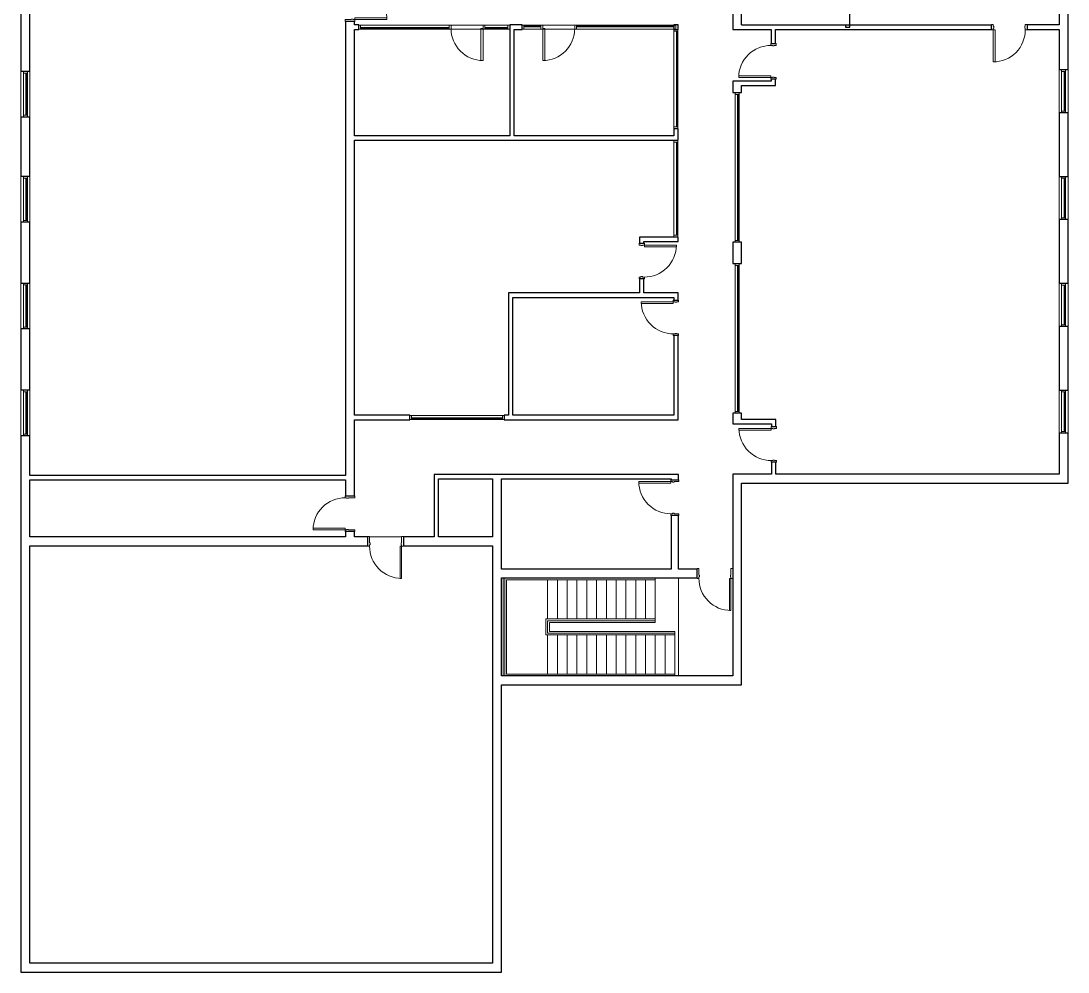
# Model space of a CAD drawing. Header units: inches. Extents: x -715 to 1000, y -5106 to -727.
# Drawn here: x -278 to 899, y -5106 to -4037 of the extents above; entities that cross this region are included whole.
import ezdxf

# ---------------------------------------------------------------- set-up
doc = ezdxf.new("R2010")
doc.units = ezdxf.units.IN
doc.header["$MEASUREMENT"] = 0
for name, color, linetype, lineweight in [('A-DOOR', 31, 'Continuous', 9), ('A-DOOR-FRAM', 31, 'Continuous', 15), ('A-FLOR', 192, 'Continuous', 9), ('A-FLOR-HRAL', 11, 'Continuous', 9), ('A-GLAZ-CURT', 52, 'Continuous', 9), ('A-GLAZ-CWMG', 51, 'Continuous', 9), ('A-WALL', 113, 'Continuous', 9), ('I-WALL', 2, 'Continuous', 9), ('S-STRS', 31, 'Continuous', 9)]:
    doc.layers.add(name, color=color, linetype=linetype, lineweight=lineweight)

# ---------------------------------------------------------------- blocks, each defined once
blk = doc.blocks.new('System Panel - zGlazed-5186066-Level 2 - Map Export')
at = {"layer": 'A-GLAZ-CURT'}
for p, q in [((22.3, 1.5), (-22.3, 1.5)), ((-22.3, 1.5), (-22.3, 0.5)), ((-22.3, 0.5), (22.3, 0.5)), ((22.3, 0.5), (22.3, 1.5))]:
    blk.add_line(p, q, dxfattribs=at)
blk = doc.blocks.new('Rectangular Mullion - 4 1_2_ x 2_ Rectangular_CE_-5142541-Level 2 - Map Export')
at = {"layer": 'A-GLAZ-CWMG'}
for p, q in [((891.3, -3537.6), (891.3, -3493.1)), ((895.8, -3537.6), (895.8, -3493.1))]:
    blk.add_line(p, q, dxfattribs=at)
blk = doc.blocks.new('Rectangular Mullion - 4 1_2_ x 2_ Rectangular_CE_-5186064-Level 2 - Map Export')
at = {"layer": 'A-GLAZ-CWMG', "lineweight": 15}
for p, q in [((-2, 2.25), (0, 2.25)), ((-2, -2.25), (-2, 2.25)), ((0, 2.25), (0, -2.25)), ((0, -2.25), (-2, -2.25))]:
    blk.add_line(p, q, dxfattribs=at)
blk = doc.blocks.new('Rectangular Mullion - 4 1_2_ x 2_ Rectangular_CE_-5186065-Level 2 - Map Export')
at = {"layer": 'A-GLAZ-CWMG', "lineweight": 15}
for p, q in [((0, 2.25), (-2, 2.25)), ((-2, 2.25), (-2, -2.25)), ((0, -2.25), (0, 2.25)), ((-2, -2.25), (0, -2.25))]:
    blk.add_line(p, q, dxfattribs=at)
blk = doc.blocks.new('System Panel - zGlazed-5186081-Level 2 - Map Export')
at = {"layer": 'A-GLAZ-CURT'}
for p, q in [((23.7, 1.5), (-23.7, 1.5)), ((-23.7, 1.5), (-23.7, 0.5)), ((-23.7, 0.5), (23.7, 0.5)), ((23.7, 0.5), (23.7, 1.5))]:
    blk.add_line(p, q, dxfattribs=at)
blk = doc.blocks.new('Rectangular Mullion - 4 1_2_ x 2_ Rectangular_CE_-5165028-Level 2 - Map Export')
at = {"layer": 'A-GLAZ-CWMG'}
for p, q in [((-275.1, -3540.4), (-275.1, -3492.9)), ((-270.6, -3540.4), (-270.6, -3492.9))]:
    blk.add_line(p, q, dxfattribs=at)
blk = doc.blocks.new('Door-Single_CE_ - WD Door-2_ HM Frame-5167734-Level 2 - Map Export')
at = {"layer": 'A-DOOR'}
for p, q in [((16, -39), (16, -3)), ((16, -3), (18, -3)), ((18, -3), (18, -39)), ((18, -39), (16, -39))]:
    blk.add_line(p, q, dxfattribs=at)
at = {"layer": 'A-DOOR', "lineweight": 15}
for p, q in [((16, -39), (16, -3)), ((18, -3), (16, -3)), ((18, -3), (18, -39)), ((18, -39), (16, -39))]:
    blk.add_line(p, q, dxfattribs=at)
at = {"layer": 'A-DOOR'}
blk.add_arc((18, -3), 36, 179.5, 270, dxfattribs=at)
blk.add_arc((18, -3), 36, 179.5, 270, dxfattribs=at)
blk.add_arc((18, -3), 36, 179.5, 270, dxfattribs=at)
blk.add_arc((18, -3), 36, 179.5, 270, dxfattribs=at)
at = {"layer": 'A-DOOR-FRAM'}
for p, q in [((-20, 3), (-18, 3)), ((-20, -3), (-20, 3)), ((-18, 3), (-18, 1)), ((-18, 1), (-17.5, 1)), ((-17.5, 1), (-17.5, -1)), ((17.5, 1), (18, 1)), ((17.5, -1), (17.5, 1)), ((18, 3), (20, 3)), ((18, 1), (18, 3)), ((20, 3), (20, -3)), ((-18, -3), (-20, -3)), ((-18, -1), (-18, -3)), ((-17.5, -1), (-18, -1)), ((18, -1), (17.5, -1)), ((18, -3), (18, -1)), ((20, -3), (18, -3))]:
    blk.add_line(p, q, dxfattribs=at)
blk = doc.blocks.new('Door-Single_CE_ - WD Door-2_ HM Frame-5167641-Level 2 - Map Export')
at = {"layer": 'A-DOOR'}
for p, q in [((18, 39), (16, 39)), ((16, 39), (16, 3)), ((18, 3), (18, 39)), ((16, 3), (18, 3))]:
    blk.add_line(p, q, dxfattribs=at)
at = {"layer": 'A-DOOR', "lineweight": 15}
for p, q in [((18, 39), (16, 39)), ((16, 39), (16, 3)), ((18, 3), (18, 39)), ((18, 3), (16, 3))]:
    blk.add_line(p, q, dxfattribs=at)
at = {"layer": 'A-DOOR'}
blk.add_arc((18, 3), 36, 90, 180.5, dxfattribs=at)
blk.add_arc((18, 3), 36, 90, 180.5, dxfattribs=at)
blk.add_arc((18, 3), 36, 90, 180.5, dxfattribs=at)
blk.add_arc((18, 3), 36, 90, 180.5, dxfattribs=at)
at = {"layer": 'A-DOOR-FRAM'}
for p, q in [((-18, 3), (-20, 3)), ((-20, 3), (-20, -3)), ((-18, 1), (-18, 3)), ((-17.5, 1), (-18, 1)), ((-17.5, -1), (-17.5, 1)), ((18, 1), (17.5, 1)), ((17.5, 1), (17.5, -1)), ((20, 3), (18, 3)), ((18, 3), (18, 1)), ((20, -3), (20, 3)), ((-20, -3), (-18, -3)), ((-18, -3), (-18, -1)), ((-18, -1), (-17.5, -1)), ((17.5, -1), (18, -1)), ((18, -1), (18, -3)), ((18, -3), (20, -3))]:
    blk.add_line(p, q, dxfattribs=at)
blk = doc.blocks.new('Door-Single_CE_ - HM Door-2_ HM Frame-5141001-Level 2 - Map Export')
at = {"layer": 'A-DOOR'}
for p, q in [((16.25, -41.5), (16.25, -5.5)), ((16.25, -5.5), (18, -5.5)), ((18, -5.5), (18, -41.5)), ((18, -41.5), (16.25, -41.5))]:
    blk.add_line(p, q, dxfattribs=at)
at = {"layer": 'A-DOOR', "lineweight": 15}
for p, q in [((16.25, -41.5), (16.25, -5.5)), ((18, -5.5), (16.25, -5.5)), ((18, -5.5), (18, -41.5)), ((18, -41.5), (16.25, -41.5))]:
    blk.add_line(p, q, dxfattribs=at)
at = {"layer": 'A-DOOR'}
blk.add_arc((18, -5.5), 36, 179.5, 270, dxfattribs=at)
blk.add_arc((18, -5.5), 36, 179.5, 270, dxfattribs=at)
blk.add_arc((18, -5.5), 36, 179.5, 270, dxfattribs=at)
blk.add_arc((18, -5.5), 36, 179.5, 270, dxfattribs=at)
at = {"layer": 'A-DOOR-FRAM'}
for p, q in [((-20, 5.5), (-18, 5.5)), ((-20, -5.5), (-20, 5.5)), ((-18, 5.5), (-18, -1.75)), ((18, 5.5), (20, 5.5)), ((18, -1.75), (18, 5.5)), ((20, 5.5), (20, -5.5)), ((-18, -5.5), (-20, -5.5)), ((-18, -1.75), (-17.5, -1.75)), ((-18, -3.75), (-18, -5.5)), ((-17.5, -3.75), (-18, -3.75)), ((-17.5, -1.75), (-17.5, -3.75)), ((17.5, -1.75), (18, -1.75)), ((17.5, -3.75), (17.5, -1.75)), ((18, -3.75), (17.5, -3.75)), ((18, -5.5), (18, -3.75)), ((20, -5.5), (18, -5.5))]:
    blk.add_line(p, q, dxfattribs=at)
blk = doc.blocks.new('Door-Single_CE_ - HM Door-2_ HM Frame-5141589-Level 2 - Map Export')
at = {"layer": 'A-DOOR'}
for p, q in [((18, 40.5), (16.25, 40.5)), ((16.25, 40.5), (16.25, 4.5)), ((18, 4.5), (18, 40.5)), ((16.25, 4.5), (18, 4.5))]:
    blk.add_line(p, q, dxfattribs=at)
at = {"layer": 'A-DOOR', "lineweight": 15}
for p, q in [((18, 40.5), (16.25, 40.5)), ((16.25, 40.5), (16.25, 4.5)), ((18, 4.5), (18, 40.5)), ((18, 4.5), (16.25, 4.5))]:
    blk.add_line(p, q, dxfattribs=at)
at = {"layer": 'A-DOOR'}
blk.add_arc((18, 4.5), 36, 90, 180.5, dxfattribs=at)
blk.add_arc((18, 4.5), 36, 90, 180.5, dxfattribs=at)
blk.add_arc((18, 4.5), 36, 90, 180.5, dxfattribs=at)
blk.add_arc((18, 4.5), 36, 90, 180.5, dxfattribs=at)
at = {"layer": 'A-DOOR-FRAM'}
for p, q in [((-18, 4.5), (-20, 4.5)), ((-20, 4.5), (-20, -4.5)), ((-18, 2.75), (-18, 4.5)), ((-17.5, 2.75), (-18, 2.75)), ((-18, -4.5), (-18, 0.75)), ((-18, 0.75), (-17.5, 0.75)), ((-17.5, 0.75), (-17.5, 2.75)), ((18, 2.75), (17.5, 2.75)), ((17.5, 2.75), (17.5, 0.75)), ((17.5, 0.75), (18, 0.75)), ((20, 4.5), (18, 4.5)), ((18, 4.5), (18, 2.75)), ((18, 0.75), (18, -4.5)), ((20, -4.5), (20, 4.5)), ((-20, -4.5), (-18, -4.5)), ((18, -4.5), (20, -4.5))]:
    blk.add_line(p, q, dxfattribs=at)
blk = doc.blocks.new('System Panel - zGlazed-5186154-Level 2 - Map Export')
at = {"layer": 'A-GLAZ-CURT'}
for p, q in [((13, 1.5), (-13, 1.5)), ((-13, 1.5), (-13, 0.5)), ((-13, 0.5), (13, 0.5)), ((13, 0.5), (13, 1.5))]:
    blk.add_line(p, q, dxfattribs=at)
blk = doc.blocks.new('Rectangular Mullion - 4 1_2_ x 2_ Rectangular_CE_-5172949-Level 2 - Map Export')
at = {"layer": 'A-GLAZ-CWMG'}
for p, q in [((243.3, -4042.1), (269.3, -4042.1)), ((243.3, -4046.6), (269.3, -4046.6))]:
    blk.add_line(p, q, dxfattribs=at)
blk = doc.blocks.new('Rectangular Mullion - 4 1_2_ x 2_ Rectangular_CE_-5186047-Level 2 - Map Export')
at = {"layer": 'A-GLAZ-CWMG', "lineweight": 15}
for p, q in [((-2, 2.25), (0, 2.25)), ((-2, -2.25), (-2, 2.25)), ((0, 2.25), (0, -2.25)), ((0, -2.25), (-2, -2.25))]:
    blk.add_line(p, q, dxfattribs=at)
blk = doc.blocks.new('Rectangular Mullion - 4 1_2_ x 2_ Rectangular_CE_-5186048-Level 2 - Map Export')
at = {"layer": 'A-GLAZ-CWMG', "lineweight": 15}
for p, q in [((0, 2.25), (-2, 2.25)), ((-2, 2.25), (-2, -2.25)), ((0, -2.25), (0, 2.25)), ((-2, -2.25), (0, -2.25))]:
    blk.add_line(p, q, dxfattribs=at)
blk = doc.blocks.new('System Panel - zGlazed-5186080-Level 2 - Map Export')
at = {"layer": 'A-GLAZ-CURT'}
for p, q in [((9.5, 1.5), (-9.5, 1.5)), ((-9.5, 1.5), (-9.5, 0.5)), ((-9.5, 0.5), (9.5, 0.5)), ((9.5, 0.5), (9.5, 1.5))]:
    blk.add_line(p, q, dxfattribs=at)
blk = doc.blocks.new('Rectangular Mullion - 4 1_2_ x 2_ Rectangular_CE_-5147334-Level 2 - Map Export')
at = {"layer": 'A-GLAZ-CWMG'}
for p, q in [((-275.1, -2737.4), (-275.1, -2756.4)), ((-270.6, -2737.4), (-270.6, -2756.4))]:
    blk.add_line(p, q, dxfattribs=at)
blk = doc.blocks.new('System Panel - zGlazed-5186155-Level 2 - Map Export')
at = {"layer": 'A-GLAZ-CURT'}
for p, q in [((53.75, 1.5), (-53.75, 1.5)), ((-53.75, 1.5), (-53.75, 0.5)), ((-53.75, 0.5), (53.75, 0.5)), ((53.75, 0.5), (53.75, 1.5))]:
    blk.add_line(p, q, dxfattribs=at)
blk = doc.blocks.new('Rectangular Mullion - 4 1_2_ x 2_ Rectangular_CE_-5172355-Level 2 - Map Export')
at = {"layer": 'A-GLAZ-CWMG'}
for p, q in [((455.8, -4156.4), (455.8, -4048.9)), ((460.3, -4156.4), (460.3, -4048.9))]:
    blk.add_line(p, q, dxfattribs=at)
blk = doc.blocks.new('System Panel - zGlazed-5186156-Level 2 - Map Export')
at = {"layer": 'A-GLAZ-CURT'}
for p, q in [((52.375, 1.5), (-52.375, 1.5)), ((-52.375, 1.5), (-52.375, 0.5)), ((-52.375, 0.5), (52.375, 0.5)), ((52.375, 0.5), (52.375, 1.5))]:
    blk.add_line(p, q, dxfattribs=at)
blk = doc.blocks.new('Rectangular Mullion - 4 1_2_ x 2_ Rectangular_CE_-5172653-Level 2 - Map Export')
at = {"layer": 'A-GLAZ-CWMG'}
for p, q in [((455.8, -4278.1), (455.8, -4173.4)), ((460.3, -4278.1), (460.3, -4173.4))]:
    blk.add_line(p, q, dxfattribs=at)
blk = doc.blocks.new('System Panel - zGlazed-5186157-Level 2 - Map Export')
at = {"layer": 'A-GLAZ-CURT'}
for p, q in [((51, 1.5), (-51, 1.5)), ((-51, 1.5), (-51, 0.5)), ((-51, 0.5), (51, 0.5)), ((51, 0.5), (51, 1.5))]:
    blk.add_line(p, q, dxfattribs=at)
blk = doc.blocks.new('Rectangular Mullion - 4 1_2_ x 2_ Rectangular_CE_-5172849-Level 2 - Map Export')
at = {"layer": 'A-GLAZ-CWMG'}
for p, q in [((161.1, -4480.5), (263.1, -4480.5)), ((161.1, -4485), (263.1, -4485))]:
    blk.add_line(p, q, dxfattribs=at)
blk = doc.blocks.new('CW-Single_CE_ - Medium Style-5186091-Level 2 - Map Export')
at = {"layer": 'A-DOOR', "lineweight": 15}
for p, q in [((-18, 37.5), (-18, 1.5)), ((-15.5, 37.5), (-18, 37.5)), ((-15.5, 1.5), (-15.5, 37.5)), ((-18, 1.5), (-15.5, 1.5))]:
    blk.add_line(p, q, dxfattribs=at)
at = {"layer": 'A-DOOR'}
blk.add_arc((-18, 1.5), 36, 360, 90, dxfattribs=at)
blk = doc.blocks.new('Rectangular Mullion - 4 1_2_ x 2_ Rectangular_CE_-5163591-Level 2 - Map Export')
at = {"layer": 'A-GLAZ-CWMG'}
for p, q in [((205.3, -4042.1), (241.3, -4042.1)), ((205.3, -4046.6), (241.3, -4046.6))]:
    blk.add_line(p, q, dxfattribs=at)
blk = doc.blocks.new('Rectangular Mullion - 4 1_2_ x 2_ Rectangular_CE_-5186050-Level 2 - Map Export')
at = {"layer": 'A-GLAZ-CWMG', "lineweight": 15}
for p, q in [((-1, 2.25), (1, 2.25)), ((-1, -2.25), (-1, 2.25)), ((1, 2.25), (1, -2.25)), ((1, -2.25), (-1, -2.25))]:
    blk.add_line(p, q, dxfattribs=at)
blk = doc.blocks.new('System Panel - zGlazed-5186158-Level 2 - Map Export')
at = {"layer": 'A-GLAZ-CURT'}
for p, q in [((49.75, 1.5), (-49.75, 1.5)), ((-49.75, 1.5), (-49.75, 0.5)), ((-49.75, 0.5), (49.75, 0.5)), ((49.75, 0.5), (49.75, 1.5))]:
    blk.add_line(p, q, dxfattribs=at)
blk = doc.blocks.new('Rectangular Mullion - 4 1_2_ x 2_ Rectangular_CE_-5173026-Level 2 - Map Export')
at = {"layer": 'A-GLAZ-CWMG'}
for p, q in [((103.8, -4042.1), (203.3, -4042.1)), ((103.8, -4046.6), (203.3, -4046.6))]:
    blk.add_line(p, q, dxfattribs=at)
blk = doc.blocks.new('CW-Single_CE_ - Medium Style-5186159-Level 2 - Map Export')
at = {"layer": 'A-DOOR', "lineweight": 15}
for p, q in [((-18, -1.5), (-15.5, -1.5)), ((-18, -37.5), (-18, -1.5)), ((-15.5, -1.5), (-15.5, -37.5)), ((-15.5, -37.5), (-18, -37.5))]:
    blk.add_line(p, q, dxfattribs=at)
at = {"layer": 'A-DOOR'}
blk.add_arc((-18, -1.5), 36, 270, 0, dxfattribs=at)
blk = doc.blocks.new('System Panel - zGlazed-5186160-Level 2 - Map Export')
at = {"layer": 'A-GLAZ-CURT'}
for p, q in [((54.875, 1.5), (-54.875, 1.5)), ((-54.875, 1.5), (-54.875, 0.5)), ((-54.875, 0.5), (54.875, 0.5)), ((54.875, 0.5), (54.875, 1.5))]:
    blk.add_line(p, q, dxfattribs=at)
blk = doc.blocks.new('Rectangular Mullion - 4 1_2_ x 2_ Rectangular_CE_-5173195-Level 2 - Map Export')
at = {"layer": 'A-GLAZ-CWMG'}
for p, q in [((455.5, -4042.1), (346.3, -4042.1)), ((455.5, -4046.6), (346.3, -4046.6))]:
    blk.add_line(p, q, dxfattribs=at)
blk = doc.blocks.new('Door-Single_CE_ - WD Door-2_ HM Frame-5175295-Level 2 - Map Export')
at = {"layer": 'A-DOOR'}
for p, q in [((18, 41.5), (16, 41.5)), ((16, 41.5), (16, 5.5)), ((18, 5.5), (18, 41.5)), ((16, 5.5), (18, 5.5))]:
    blk.add_line(p, q, dxfattribs=at)
at = {"layer": 'A-DOOR', "lineweight": 15}
for p, q in [((18, 41.5), (16, 41.5)), ((16, 41.5), (16, 5.5)), ((18, 5.5), (18, 41.5)), ((18, 5.5), (16, 5.5))]:
    blk.add_line(p, q, dxfattribs=at)
at = {"layer": 'A-DOOR'}
blk.add_arc((18, 5.5), 36, 90, 180.5, dxfattribs=at)
blk.add_arc((18, 5.5), 36, 90, 180.5, dxfattribs=at)
blk.add_arc((18, 5.5), 36, 90, 180.5, dxfattribs=at)
blk.add_arc((18, 5.5), 36, 90, 180.5, dxfattribs=at)
at = {"layer": 'A-DOOR-FRAM'}
for p, q in [((-18, 5.5), (-20, 5.5)), ((-20, 5.5), (-20, -5.5)), ((-18, 3.5), (-18, 5.5)), ((-17.5, 3.5), (-18, 3.5)), ((-18, -5.5), (-18, 1.5)), ((-18, 1.5), (-17.5, 1.5)), ((-17.5, 1.5), (-17.5, 3.5)), ((18, 3.5), (17.5, 3.5)), ((17.5, 3.5), (17.5, 1.5)), ((17.5, 1.5), (18, 1.5)), ((20, 5.5), (18, 5.5)), ((18, 5.5), (18, 3.5)), ((18, 1.5), (18, -5.5)), ((20, -5.5), (20, 5.5)), ((-20, -5.5), (-18, -5.5)), ((18, -5.5), (20, -5.5))]:
    blk.add_line(p, q, dxfattribs=at)
blk = doc.blocks.new('Railing - Railing-5193902-Level 2 - Map Export')
at = {"layer": 'A-FLOR-HRAL'}
for p, q in [((265.8, -4663.1), (265.8, -4773.1)), ((267.8, -4665.1), (267.8, -4771.1)), ((313.8, -4665.1), (267.8, -4665.1)), ((434.8, -4665.1), (313.8, -4665.1)), ((434.8, -4663.1), (434.8, -4665.1)), ((267.8, -4771.1), (313.8, -4771.1)), ((313.8, -4771.1), (456.8, -4771.1)), ((456.8, -4771.1), (456.8, -4773.1))]:
    blk.add_line(p, q, dxfattribs=at)
blk = doc.blocks.new('Railing - Railing-5193906-Level 2 - Map Export')
at = {"layer": 'A-FLOR-HRAL'}
for p, q in [((311.8, -4709.1), (311.8, -4727.1)), ((313.8, -4709.1), (311.8, -4709.1)), ((434.8, -4709.1), (313.8, -4709.1)), ((313.8, -4711.1), (313.8, -4725.1)), ((434.8, -4711.1), (313.8, -4711.1)), ((434.8, -4709.1), (434.8, -4711.1)), ((311.8, -4727.1), (456.8, -4727.1)), ((313.8, -4725.1), (456.8, -4725.1)), ((456.8, -4725.1), (456.8, -4727.1))]:
    blk.add_line(p, q, dxfattribs=at)
blk = doc.blocks.new('System Panel - zGlazed-5198091-Level 2 - Map Export')
at = {"layer": 'A-GLAZ-CURT'}
for p, q in [((82, 1.5), (-82, 1.5)), ((-82, 1.5), (-82, 0.5)), ((-82, 0.5), (82, 0.5)), ((82, 0.5), (82, 1.5))]:
    blk.add_line(p, q, dxfattribs=at)
blk = doc.blocks.new('Rectangular Mullion - 4 1_2_ x 2_ Rectangular_CE_-5198090-Level 2 - Map Export')
at = {"layer": 'A-GLAZ-CWMG'}
for p, q in [((524.5, -3557.9), (524.5, -3393.9)), ((529, -3557.9), (529, -3393.9))]:
    blk.add_line(p, q, dxfattribs=at)
blk = doc.blocks.new('System Panel - zGlazed-5198183-Level 2 - Map Export')
at = {"layer": 'A-GLAZ-CURT'}
for p, q in [((82, -0.5), (-82, -0.5)), ((-82, -0.5), (-82, -1.5)), ((-82, -1.5), (82, -1.5)), ((82, -1.5), (82, -0.5))]:
    blk.add_line(p, q, dxfattribs=at)
blk = doc.blocks.new('Rectangular Mullion - 4 1_2_ x 2_ Rectangular_CE_-5198182-Level 2 - Map Export')
at = {"layer": 'A-GLAZ-CWMG'}
for p, q in [((524.5, -3586), (524.5, -3750)), ((529, -3586), (529, -3750))]:
    blk.add_line(p, q, dxfattribs=at)
blk = doc.blocks.new('Rectangular Mullion - 4 1_2_ x 2_ Rectangular_CE_-5198184-Level 2 - Map Export')
at = {"layer": 'A-GLAZ-CWMG', "lineweight": 15}
for p, q in [((-2, 2.25), (0, 2.25)), ((-2, -2.25), (-2, 2.25)), ((0, 2.25), (0, -2.25)), ((0, -2.25), (-2, -2.25))]:
    blk.add_line(p, q, dxfattribs=at)
blk = doc.blocks.new('Rectangular Mullion - 4 1_2_ x 2_ Rectangular_CE_-5198185-Level 2 - Map Export')
at = {"layer": 'A-GLAZ-CWMG', "lineweight": 15}
for p, q in [((0, 2.25), (-2, 2.25)), ((-2, 2.25), (-2, -2.25)), ((0, -2.25), (0, 2.25)), ((-2, -2.25), (0, -2.25))]:
    blk.add_line(p, q, dxfattribs=at)

msp = doc.modelspace()

# ---------------------------------------------------------------- linework, layer by layer
at = {"layer": 'A-FLOR'}
for p, q in [((113.8, -4617), (149.8, -4617)), ((460.8, -4663.1), (460.8, -4773.1))]:
    msp.add_line(p, q, dxfattribs=at)
at = {"layer": 'A-WALL', "lineweight": 25}
for p, q in [((521.8, -3886.5), (521.8, -4046.9)), ((531.8, -4041.9), (531.8, -3938.4)), ((-277.9, -4022.4), (-277.9, -4093.9)), ((-267.9, -4093.9), (-267.9, -4022.4)), ((888.5, -4020.6), (888.5, -4041.9)), ((898.5, -4092.1), (898.5, -4020.6)), ((96.8, -4037.9), (86.8, -4037.9)), ((86.8, -4037.9), (86.8, -4547.8)), ((96.8, -4041.9), (96.8, -4037.9)), ((96.8, -4166.4), (96.8, -4046.9)), ((521.8, -4046.9), (531.8, -4046.9)), ((888.5, -4046.9), (888.5, -4092.1)), ((888.5, -4092.1), (898.5, -4092.1)), ((-277.9, -4093.9), (-267.9, -4093.9)), ((521.8, -4104.9), (521.8, -4117.9)), ((531.8, -4104.9), (521.8, -4104.9)), ((531.8, -4117.9), (531.8, -4109.9)), ((521.8, -4117.9), (531.8, -4117.9)), ((898.5, -4140.6), (888.5, -4140.6)), ((888.5, -4140.6), (888.5, -4212.1)), ((898.5, -4212.1), (898.5, -4140.6)), ((-267.9, -4145.4), (-277.9, -4145.4)), ((-277.9, -4145.4), (-277.9, -4211.9)), ((-267.9, -4211.9), (-267.9, -4145.4)), ((96.8, -4480.3), (96.8, -4171.4)), ((-277.9, -4211.9), (-267.9, -4211.9)), ((888.5, -4212.1), (898.5, -4212.1)), ((-267.9, -4263.4), (-277.9, -4263.4)), ((-277.9, -4263.4), (-277.9, -4331.9)), ((-267.9, -4331.9), (-267.9, -4263.4)), ((898.5, -4260.6), (888.5, -4260.6)), ((888.5, -4260.6), (888.5, -4332.1)), ((898.5, -4332.1), (898.5, -4260.6)), ((521.8, -4285.9), (521.8, -4310)), ((531.8, -4285.9), (521.8, -4285.9)), ((531.8, -4310), (531.8, -4285.9)), ((521.8, -4310), (531.8, -4310)), ((-277.9, -4331.9), (-267.9, -4331.9)), ((888.5, -4332.1), (898.5, -4332.1)), ((-267.9, -4383.4), (-277.9, -4383.4)), ((-277.9, -4383.4), (-277.9, -4451.9)), ((-267.9, -4451.9), (-267.9, -4383.4)), ((898.5, -4380.6), (888.5, -4380.6)), ((888.5, -4380.6), (888.5, -4452.1)), ((898.5, -4452.1), (898.5, -4380.6)), ((-277.9, -4451.9), (-267.9, -4451.9)), ((888.5, -4452.1), (898.5, -4452.1)), ((521.8, -4478), (521.8, -4490.1)), ((531.8, -4478), (521.8, -4478)), ((531.8, -4485.1), (531.8, -4478)), ((96.8, -4571), (96.8, -4485.3)), ((521.8, -4490.1), (531.8, -4490.1)), ((-267.9, -4503.4), (-277.9, -4503.4)), ((-277.9, -4503.4), (-277.9, -5105.7)), ((-267.9, -4547.8), (-267.9, -4503.4)), ((898.5, -4500.6), (888.5, -4500.6)), ((888.5, -4500.6), (888.5, -4546.6)), ((898.5, -4556.6), (898.5, -4500.6)), ((252.1, -4551.9), (252.1, -4617)), ((262.1, -4653.1), (262.1, -4551.9)), ((460.8, -4546.9), (452.8, -4546.9)), ((452.8, -4551.9), (452.8, -4552.9)), ((460.8, -4552.9), (460.8, -4546.9)), ((565.3, -4546.6), (521.8, -4546.6)), ((521.8, -4546.6), (521.8, -4773.1)), ((888.5, -4546.6), (570.3, -4546.6)), ((-267.9, -4617), (-267.9, -4552.8)), ((86.8, -4552.8), (86.8, -4571)), ((452.8, -4552.9), (460.8, -4552.9)), ((531.8, -4556.6), (898.5, -4556.6)), ((531.8, -4783.1), (531.8, -4556.6)), ((86.8, -4571), (96.8, -4571)), ((460.8, -4592.9), (452.8, -4592.9)), ((452.8, -4592.9), (452.8, -4653.1)), ((460.8, -4653.1), (460.8, -4592.9)), ((96.8, -4611), (86.8, -4611)), ((86.8, -4611), (86.8, -4617)), ((96.8, -4617), (96.8, -4611)), ((86.8, -4617), (-267.9, -4617)), ((111.8, -4617), (96.8, -4617)), ((111.8, -4627), (111.8, -4617)), ((186.3, -4617), (151.8, -4617)), ((151.8, -4617), (151.8, -4627)), ((252.1, -4617), (191.3, -4617)), ((-267.9, -4627), (111.8, -4627)), ((-267.9, -5095.7), (-267.9, -4627)), ((151.8, -4627), (252.1, -4627)), ((252.1, -4627), (252.1, -5095.7)), ((452.8, -4653.1), (262.1, -4653.1)), ((481.8, -4653.1), (460.8, -4653.1)), ((481.8, -4663.1), (481.8, -4653.1)), ((262.1, -4773.1), (262.1, -4663.1)), ((262.1, -4663.1), (481.8, -4663.1)), ((521.8, -4773.1), (262.1, -4773.1)), ((262.1, -4783.1), (531.8, -4783.1)), ((262.1, -5105.7), (262.1, -4783.1)), ((252.1, -5095.7), (-267.9, -5095.7)), ((-277.9, -5105.7), (262.1, -5105.7))]:
    msp.add_line(p, q, dxfattribs=at)
at = {"layer": 'A-WALL'}
for p, q in [((888.5, -4140.6), (888.5, -4092.1)), ((898.5, -4092.1), (898.5, -4140.6)), ((-277.9, -4145.4), (-277.9, -4093.9)), ((-267.9, -4093.9), (-267.9, -4145.4)), ((-277.9, -4263.4), (-277.9, -4211.9)), ((-267.9, -4211.9), (-267.9, -4263.4)), ((888.5, -4260.6), (888.5, -4212.1)), ((898.5, -4212.1), (898.5, -4260.6)), ((-277.9, -4383.4), (-277.9, -4331.9)), ((-267.9, -4331.9), (-267.9, -4383.4)), ((888.5, -4380.6), (888.5, -4332.1)), ((898.5, -4332.1), (898.5, -4380.6)), ((-277.9, -4503.4), (-277.9, -4451.9)), ((-267.9, -4451.9), (-267.9, -4503.4)), ((888.5, -4500.6), (888.5, -4452.1)), ((898.5, -4452.1), (898.5, -4500.6))]:
    msp.add_line(p, q, dxfattribs=at)
at = {"layer": 'I-WALL', "lineweight": 25}
for p, q in [((653.4, -4044.4), (653.4, -3933.4)), ((101.8, -4041.9), (96.8, -4041.9)), ((101.8, -4046.9), (101.8, -4041.9)), ((285.3, -4041.9), (271.3, -4041.9)), ((271.3, -4041.9), (271.3, -4166.4)), ((285.3, -4046.9), (285.3, -4041.9)), ((460.5, -4041.9), (455.5, -4041.9)), ((455.5, -4041.9), (455.5, -4046.9)), ((460.5, -4046.9), (460.5, -4041.9)), ((531.8, -4041.9), (812.5, -4041.9)), ((648.4, -4041.9), (648.4, -4044.4)), ((648.4, -4044.4), (653.4, -4044.4)), ((812.5, -4046.9), (812.5, -4041.9)), ((888.5, -4041.9), (852.5, -4041.9)), ((852.5, -4041.9), (852.5, -4046.9)), ((96.8, -4046.9), (101.8, -4046.9)), ((276.3, -4046.9), (285.3, -4046.9)), ((276.3, -4166.4), (276.3, -4046.9)), ((455.5, -4046.9), (460.5, -4046.9)), ((531.8, -4046.9), (565, -4046.9)), ((565, -4046.9), (565, -4062.9)), ((570, -4046.9), (812.5, -4046.9)), ((570, -4062.9), (570, -4046.9)), ((852.5, -4046.9), (888.5, -4046.9)), ((565, -4062.9), (570, -4062.9)), ((565, -4104.9), (531.8, -4104.9)), ((565, -4102.9), (565, -4104.9)), ((570, -4102.9), (565, -4102.9)), ((570, -4109.9), (570, -4102.9)), ((531.8, -4109.9), (570, -4109.9)), ((460.5, -4158.4), (455.5, -4158.4)), ((455.5, -4158.4), (455.5, -4166.4)), ((460.5, -4171.4), (460.5, -4158.4)), ((271.3, -4166.4), (96.8, -4166.4)), ((96.8, -4171.4), (460.5, -4171.4)), ((455.5, -4166.4), (276.3, -4166.4)), ((417, -4280.1), (417, -4287.1)), ((460.5, -4280.1), (417, -4280.1)), ((460.5, -4285.1), (460.5, -4280.1)), ((417, -4287.1), (422, -4287.1)), ((422, -4287.1), (422, -4285.1)), ((422, -4285.1), (460.5, -4285.1)), ((422, -4327.1), (417, -4327.1)), ((417, -4327.1), (417, -4342.9)), ((422, -4342.9), (422, -4327.1)), ((417, -4342.9), (269.8, -4342.9)), ((269.8, -4342.9), (269.8, -4480.3)), ((274.8, -4347.9), (455.5, -4347.9)), ((274.8, -4480.3), (274.8, -4347.9)), ((460.5, -4342.9), (422, -4342.9)), ((455.5, -4347.9), (455.5, -4350.9)), ((455.5, -4350.9), (460.5, -4350.9)), ((460.5, -4350.9), (460.5, -4342.9)), ((460.5, -4390.9), (455.5, -4390.9)), ((455.5, -4390.9), (455.5, -4480.3)), ((460.5, -4485.3), (460.5, -4390.9)), ((159.1, -4480.3), (96.8, -4480.3)), ((159.1, -4485.3), (159.1, -4480.3)), ((269.8, -4480.3), (265.1, -4480.3)), ((265.1, -4480.3), (265.1, -4485.3)), ((455.5, -4480.3), (274.8, -4480.3)), ((96.8, -4485.3), (159.1, -4485.3)), ((265.1, -4485.3), (460.5, -4485.3)), ((570.3, -4485.1), (531.8, -4485.1)), ((531.8, -4490.1), (565.3, -4490.1)), ((565.3, -4490.1), (565.3, -4493.1)), ((565.3, -4493.1), (570.3, -4493.1)), ((570.3, -4493.1), (570.3, -4485.1)), ((565.3, -4533.1), (565.3, -4546.6)), ((570.3, -4533.1), (565.3, -4533.1)), ((570.3, -4546.6), (570.3, -4533.1)), ((86.8, -4547.8), (-267.9, -4547.8)), ((452.8, -4546.9), (186.3, -4546.9)), ((186.3, -4546.9), (186.3, -4617)), ((191.3, -4551.9), (252.1, -4551.9)), ((191.3, -4617), (191.3, -4551.9)), ((262.1, -4551.9), (452.8, -4551.9)), ((-267.9, -4552.8), (86.8, -4552.8))]:
    msp.add_line(p, q, dxfattribs=at)
at = {"layer": 'S-STRS'}
for p, q in [((263.8, -4663.1), (263.8, -4773.1)), ((313.8, -4709.1), (313.8, -4665.1)), ((324.8, -4709.1), (324.8, -4665.1)), ((335.8, -4709.1), (335.8, -4665.1)), ((346.8, -4709.1), (346.8, -4665.1)), ((357.8, -4709.1), (357.8, -4665.1)), ((368.8, -4709.1), (368.8, -4665.1)), ((379.8, -4709.1), (379.8, -4665.1)), ((390.8, -4709.1), (390.8, -4665.1)), ((401.8, -4709.1), (401.8, -4665.1)), ((412.8, -4709.1), (412.8, -4665.1)), ((423.8, -4709.1), (423.8, -4665.1)), ((434.8, -4709.1), (434.8, -4665.1)), ((315.8, -4723.1), (315.8, -4713.1)), ((434.8, -4713.1), (315.8, -4713.1)), ((434.8, -4713.1), (434.8, -4711.1)), ((313.8, -4727.1), (313.8, -4771.1)), ((315.8, -4723.1), (456.8, -4723.1)), ((324.8, -4727.1), (324.8, -4771.1)), ((335.8, -4727.1), (335.8, -4771.1)), ((346.8, -4727.1), (346.8, -4771.1)), ((357.8, -4727.1), (357.8, -4771.1)), ((368.8, -4727.1), (368.8, -4771.1)), ((379.8, -4727.1), (379.8, -4771.1)), ((390.8, -4727.1), (390.8, -4771.1)), ((401.8, -4727.1), (401.8, -4771.1)), ((412.8, -4727.1), (412.8, -4771.1)), ((423.8, -4727.1), (423.8, -4771.1)), ((434.8, -4727.1), (434.8, -4771.1)), ((445.8, -4727.1), (445.8, -4771.1)), ((456.8, -4725.1), (456.8, -4723.1)), ((456.8, -4727.1), (456.8, -4771.1))]:
    msp.add_line(p, q, dxfattribs=at)

# ---------------------------------------------------------------- block references
at = {"layer": 'A-DOOR'}
for name, p, rotation in [('Door-Single_CE_ - WD Door-2_ HM Frame-5175295-Level 2 - Map Export', (91.8, -4017.9), 269.9999999999999), ('Door-Single_CE_ - WD Door-2_ HM Frame-5167641-Level 2 - Map Export', (832.5, -4044.4), 180), ('Door-Single_CE_ - WD Door-2_ HM Frame-5167734-Level 2 - Map Export', (567.5, -4082.9), 269.9999999999999), ('Door-Single_CE_ - WD Door-2_ HM Frame-5167734-Level 2 - Map Export', (419.5, -4307.1), 90.0000000000001), ('Door-Single_CE_ - WD Door-2_ HM Frame-5167641-Level 2 - Map Export', (458, -4370.9), 90.0000000000001), ('Door-Single_CE_ - WD Door-2_ HM Frame-5167641-Level 2 - Map Export', (567.8, -4513.1), 89.99999999999994), ('Door-Single_CE_ - HM Door-2_ HM Frame-5141589-Level 2 - Map Export', (456.8, -4572.9), 89.99999999999987), ('Door-Single_CE_ - HM Door-2_ HM Frame-5141001-Level 2 - Map Export', (91.8, -4591), 269.9999999999999)]:
    msp.add_blockref(name, p, dxfattribs=dict(at, rotation=rotation))
at = {"layer": 'A-DOOR', "lineweight": 15, "rotation": 180}
msp.add_blockref('CW-Single_CE_ - Medium Style-5186091-Level 2 - Map Export', (223.3, -4044.4), dxfattribs=at)
at = {"layer": 'A-DOOR', "lineweight": 15}
msp.add_blockref('CW-Single_CE_ - Medium Style-5186159-Level 2 - Map Export', (326.3, -4044.4), dxfattribs=at)
at = {"layer": 'A-DOOR'}
for p in [(131.8, -4622), (501.8, -4658.1)]:
    msp.add_blockref('Door-Single_CE_ - HM Door-2_ HM Frame-5141001-Level 2 - Map Export', p, dxfattribs=at)
at = {"layer": 'A-FLOR-HRAL'}
for name in ['Railing - Railing-5193902-Level 2 - Map Export', 'Railing - Railing-5193906-Level 2 - Map Export']:
    msp.add_blockref(name, (0, 0), dxfattribs=at)
at = {"layer": 'A-GLAZ-CURT'}
for name, p, rotation in [('System Panel - zGlazed-5186158-Level 2 - Map Export', (153.5, -4044.4), 180), ('System Panel - zGlazed-5186154-Level 2 - Map Export', (256.3, -4044.4), 180), ('System Panel - zGlazed-5186155-Level 2 - Map Export', (458, -4102.6), 270.0000000000001), ('System Panel - zGlazed-5186081-Level 2 - Map Export', (-272.9, -4119.7), 270.0000000000001), ('System Panel - zGlazed-5186066-Level 2 - Map Export', (893.5, -4116.4), 270.0000000000001), ('System Panel - zGlazed-5198091-Level 2 - Map Export', (526.8, -4201.9), 269.9999999999999), ('System Panel - zGlazed-5186156-Level 2 - Map Export', (458, -4225.8), 270.0000000000001), ('System Panel - zGlazed-5186081-Level 2 - Map Export', (-272.9, -4237.7), 270.0000000000001), ('System Panel - zGlazed-5186066-Level 2 - Map Export', (893.5, -4236.4), 270.0000000000001), ('System Panel - zGlazed-5198183-Level 2 - Map Export', (526.8, -4394), 90.00000000000028), ('System Panel - zGlazed-5186081-Level 2 - Map Export', (-272.9, -4357.7), 270.0000000000001), ('System Panel - zGlazed-5186066-Level 2 - Map Export', (893.5, -4356.4), 270.0000000000001), ('System Panel - zGlazed-5186081-Level 2 - Map Export', (-272.9, -4477.7), 270.0000000000001), ('System Panel - zGlazed-5186066-Level 2 - Map Export', (893.5, -4476.4), 270.0000000000001), ('System Panel - zGlazed-5186157-Level 2 - Map Export', (212.1, -4482.8), 180)]:
    msp.add_blockref(name, p, dxfattribs=dict(at, rotation=rotation))
for name, p in [('System Panel - zGlazed-5186080-Level 2 - Map Export', (296.8, -4044.4)), ('System Panel - zGlazed-5186160-Level 2 - Map Export', (401.2, -4044.4))]:
    msp.add_blockref(name, p, dxfattribs=at)
at = {"layer": 'A-GLAZ-CWMG', "extrusion": (0, 0, -1)}
for name, p in [('Rectangular Mullion - 4 1_2_ x 2_ Rectangular_CE_-5186047-Level 2 - Map Export', (-101.8, -4044.4)), ('Rectangular Mullion - 4 1_2_ x 2_ Rectangular_CE_-5186050-Level 2 - Map Export', (-204.3, -4044.4)), ('Rectangular Mullion - 4 1_2_ x 2_ Rectangular_CE_-5186050-Level 2 - Map Export', (-242.3, -4044.4)), ('Rectangular Mullion - 4 1_2_ x 2_ Rectangular_CE_-5186047-Level 2 - Map Export', (-159.1, -4482.8))]:
    msp.add_blockref(name, p, dxfattribs=at)
at = {"layer": 'A-GLAZ-CWMG'}
for name, p in [('Rectangular Mullion - 4 1_2_ x 2_ Rectangular_CE_-5173026-Level 2 - Map Export', (0, 0)), ('Rectangular Mullion - 4 1_2_ x 2_ Rectangular_CE_-5163591-Level 2 - Map Export', (0, 0)), ('Rectangular Mullion - 4 1_2_ x 2_ Rectangular_CE_-5172949-Level 2 - Map Export', (0, 0)), ('Rectangular Mullion - 4 1_2_ x 2_ Rectangular_CE_-5186048-Level 2 - Map Export', (271.3, -4044.4)), ('Rectangular Mullion - 4 1_2_ x 2_ Rectangular_CE_-5173195-Level 2 - Map Export', (0, 0)), ('Rectangular Mullion - 4 1_2_ x 2_ Rectangular_CE_-5172355-Level 2 - Map Export', (0, 0)), ('Rectangular Mullion - 4 1_2_ x 2_ Rectangular_CE_-5165028-Level 2 - Map Export', (0, -603)), ('Rectangular Mullion - 4 1_2_ x 2_ Rectangular_CE_-5142541-Level 2 - Map Export', (0, -601)), ('Rectangular Mullion - 4 1_2_ x 2_ Rectangular_CE_-5198090-Level 2 - Map Export', (0, -726)), ('Rectangular Mullion - 4 1_2_ x 2_ Rectangular_CE_-5172653-Level 2 - Map Export', (0, 0)), ('Rectangular Mullion - 4 1_2_ x 2_ Rectangular_CE_-5165028-Level 2 - Map Export', (0, -721)), ('Rectangular Mullion - 4 1_2_ x 2_ Rectangular_CE_-5142541-Level 2 - Map Export', (0, -721)), ('Rectangular Mullion - 4 1_2_ x 2_ Rectangular_CE_-5198182-Level 2 - Map Export', (0, -726)), ('Rectangular Mullion - 4 1_2_ x 2_ Rectangular_CE_-5165028-Level 2 - Map Export', (0, -841)), ('Rectangular Mullion - 4 1_2_ x 2_ Rectangular_CE_-5142541-Level 2 - Map Export', (0, -841)), ('Rectangular Mullion - 4 1_2_ x 2_ Rectangular_CE_-5165028-Level 2 - Map Export', (0, -961)), ('Rectangular Mullion - 4 1_2_ x 2_ Rectangular_CE_-5142541-Level 2 - Map Export', (0, -961)), ('Rectangular Mullion - 4 1_2_ x 2_ Rectangular_CE_-5172849-Level 2 - Map Export', (0, 0)), ('Rectangular Mullion - 4 1_2_ x 2_ Rectangular_CE_-5186048-Level 2 - Map Export', (265.1, -4482.8))]:
    msp.add_blockref(name, p, dxfattribs=at)
for name, p, rotation in [('Rectangular Mullion - 4 1_2_ x 2_ Rectangular_CE_-5186048-Level 2 - Map Export', (285.3, -4044.4), 180), ('Rectangular Mullion - 4 1_2_ x 2_ Rectangular_CE_-5147334-Level 2 - Map Export', (3043.7, -4317.2), 270), ('Rectangular Mullion - 4 1_2_ x 2_ Rectangular_CE_-5163591-Level 2 - Map Export', (549.6, -8088.8), 180), ('Rectangular Mullion - 4 1_2_ x 2_ Rectangular_CE_-5186048-Level 2 - Map Export', (458, -4046.9), 90.0000000000001), ('Rectangular Mullion - 4 1_2_ x 2_ Rectangular_CE_-5186065-Level 2 - Map Export', (893.5, -4092.1), 90.0000000000001), ('Rectangular Mullion - 4 1_2_ x 2_ Rectangular_CE_-5186065-Level 2 - Map Export', (-272.9, -4093.9), 90.0000000000001), ('Rectangular Mullion - 4 1_2_ x 2_ Rectangular_CE_-5186048-Level 2 - Map Export', (526.8, -4117.9), 89.99999999999991), ('Rectangular Mullion - 4 1_2_ x 2_ Rectangular_CE_-5186048-Level 2 - Map Export', (458, -4171.4), 90.0000000000001), ('Rectangular Mullion - 4 1_2_ x 2_ Rectangular_CE_-5186065-Level 2 - Map Export', (-272.9, -4211.9), 90.0000000000001), ('Rectangular Mullion - 4 1_2_ x 2_ Rectangular_CE_-5186065-Level 2 - Map Export', (893.5, -4212.1), 90.0000000000001), ('Rectangular Mullion - 4 1_2_ x 2_ Rectangular_CE_-5186065-Level 2 - Map Export', (-272.9, -4331.9), 90.0000000000001), ('Rectangular Mullion - 4 1_2_ x 2_ Rectangular_CE_-5186065-Level 2 - Map Export', (893.5, -4332.1), 90.0000000000001), ('Rectangular Mullion - 4 1_2_ x 2_ Rectangular_CE_-5186065-Level 2 - Map Export', (-272.9, -4451.9), 90.0000000000001), ('Rectangular Mullion - 4 1_2_ x 2_ Rectangular_CE_-5186065-Level 2 - Map Export', (893.5, -4452.1), 90.0000000000001), ('Rectangular Mullion - 4 1_2_ x 2_ Rectangular_CE_-5198185-Level 2 - Map Export', (526.8, -4478), 270.0000000000002)]:
    msp.add_blockref(name, p, dxfattribs=dict(at, rotation=rotation))
at = {"layer": 'A-GLAZ-CWMG', "extrusion": (0, 0, -1)}
for name, p, rotation in [('Rectangular Mullion - 4 1_2_ x 2_ Rectangular_CE_-5186050-Level 2 - Map Export', (-307.3, -4044.4), 180), ('Rectangular Mullion - 4 1_2_ x 2_ Rectangular_CE_-5186050-Level 2 - Map Export', (-345.3, -4044.4), 180), ('Rectangular Mullion - 4 1_2_ x 2_ Rectangular_CE_-5186047-Level 2 - Map Export', (-458, -4044.4), 180), ('Rectangular Mullion - 4 1_2_ x 2_ Rectangular_CE_-5186064-Level 2 - Map Export', (-893.5, -4140.6), 269.9999999999999), ('Rectangular Mullion - 4 1_2_ x 2_ Rectangular_CE_-5186064-Level 2 - Map Export', (272.9, -4145.4), 269.9999999999999), ('Rectangular Mullion - 4 1_2_ x 2_ Rectangular_CE_-5186047-Level 2 - Map Export', (-458, -4158.4), 269.9999999999999), ('Rectangular Mullion - 4 1_2_ x 2_ Rectangular_CE_-5186064-Level 2 - Map Export', (272.9, -4263.4), 269.9999999999999), ('Rectangular Mullion - 4 1_2_ x 2_ Rectangular_CE_-5186064-Level 2 - Map Export', (-893.5, -4260.6), 269.9999999999999), ('Rectangular Mullion - 4 1_2_ x 2_ Rectangular_CE_-5186047-Level 2 - Map Export', (-458, -4280.1), 269.9999999999999), ('Rectangular Mullion - 4 1_2_ x 2_ Rectangular_CE_-5186047-Level 2 - Map Export', (-526.8, -4285.9), 270.0000000000001), ('Rectangular Mullion - 4 1_2_ x 2_ Rectangular_CE_-5198184-Level 2 - Map Export', (-526.8, -4310), 89.99999999999973), ('Rectangular Mullion - 4 1_2_ x 2_ Rectangular_CE_-5186064-Level 2 - Map Export', (272.9, -4383.4), 269.9999999999999), ('Rectangular Mullion - 4 1_2_ x 2_ Rectangular_CE_-5186064-Level 2 - Map Export', (-893.5, -4380.6), 269.9999999999999), ('Rectangular Mullion - 4 1_2_ x 2_ Rectangular_CE_-5186064-Level 2 - Map Export', (272.9, -4503.4), 269.9999999999999), ('Rectangular Mullion - 4 1_2_ x 2_ Rectangular_CE_-5186064-Level 2 - Map Export', (-893.5, -4500.6), 269.9999999999999)]:
    msp.add_blockref(name, p, dxfattribs=dict(at, rotation=rotation))

doc.saveas('drawing.dxf')
